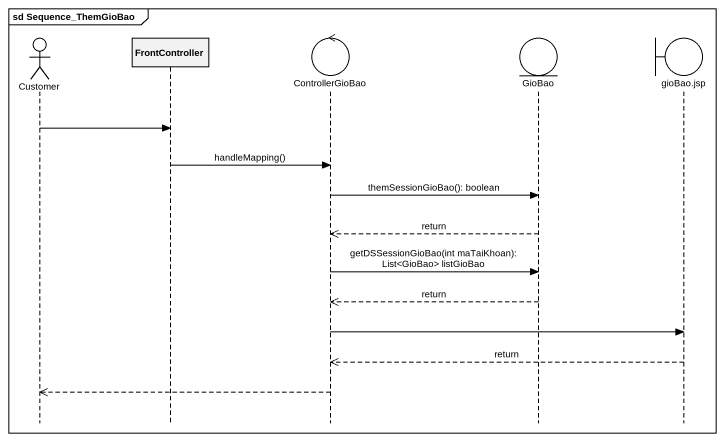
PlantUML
@startuml
mainframe sd Sequence_ThemGioBao
hide footbox
actor Customer
participant FrontController
control ControllerGioBao
entity GioBao
boundary "gioBao.jsp" as gioBao_jsp

Customer -> FrontController
FrontController -> ControllerGioBao : handleMapping()
ControllerGioBao -> GioBao : themSessionGioBao(): boolean
GioBao -->> ControllerGioBao : return
ControllerGioBao -> GioBao : getDSSessionGioBao(int maTaiKhoan): List<GioBao> listGioBao
GioBao -->> ControllerGioBao : return
ControllerGioBao -> gioBao_jsp
gioBao_jsp -->> ControllerGioBao : return
ControllerGioBao -->> Customer
@enduml
